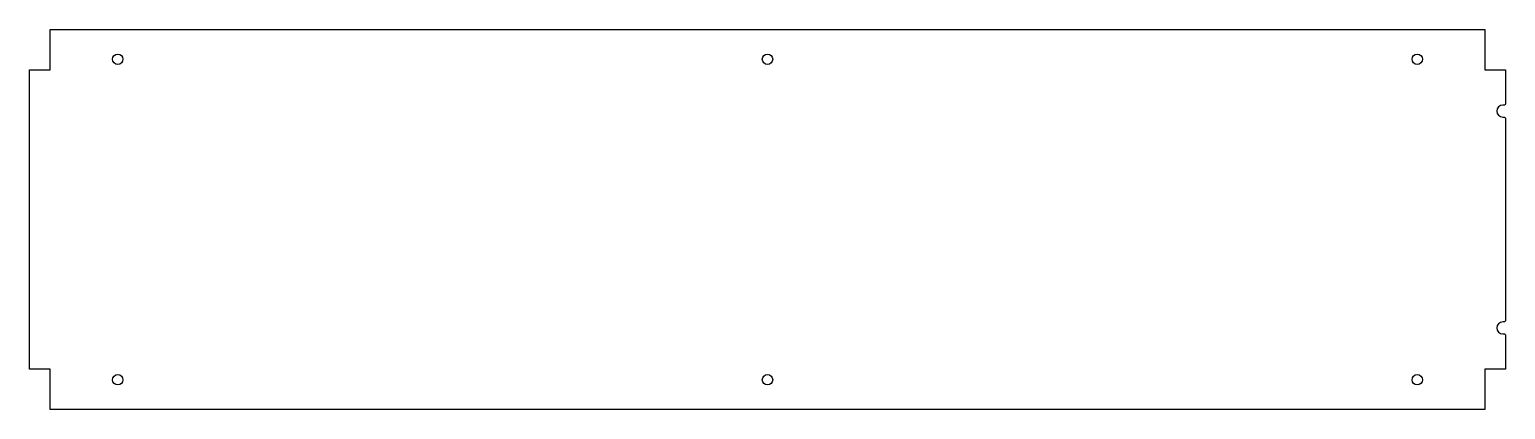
# Model space of a CAD drawing. Extents: x -682 to 682, y -175 to 175.
import ezdxf

# ---------------------------------------------------------------- set-up
doc = ezdxf.new("R2010")
doc.units = 0
doc.header["$MEASUREMENT"] = 0
doc.layers.get('0').update_dxf_attribs({"linetype": 'CONTINUOUS'})

msp = doc.modelspace()

# ---------------------------------------------------------------- linework, layer by layer
at = {"color": 7, "linetype": 'CONTINUOUS'}
msp.add_lwpolyline([(679, -105.5), (680.5, -105.5), (681.5, -106.5), (681.5, -138), (662.3, -138), (662.3, -175.2), (-662.3, -175.2), (-662.3, -138), (-681.5, -138), (-681.5, 138), (-662.3, 138), (-662.3, 175.2), (662.3, 175.2), (662.3, 138), (681.5, 138), (681.5, 106.5), (680.5, 105.5), (679, 105.5, 1), (679, 94.5), (680.5, 94.5), (681.5, 93.5), (681.5, -93.5), (680.5, -94.5), (679, -94.5, 1)], format="xyb", close=True, dxfattribs=at)
for centre in [(-600, 147.8), (0, 147.8), (600, 147.8), (-600, -147.8), (0, -147.8), (600, -147.8)]:
    msp.add_circle(centre, 4.8, dxfattribs=at)

doc.saveas('drawing.dxf')
